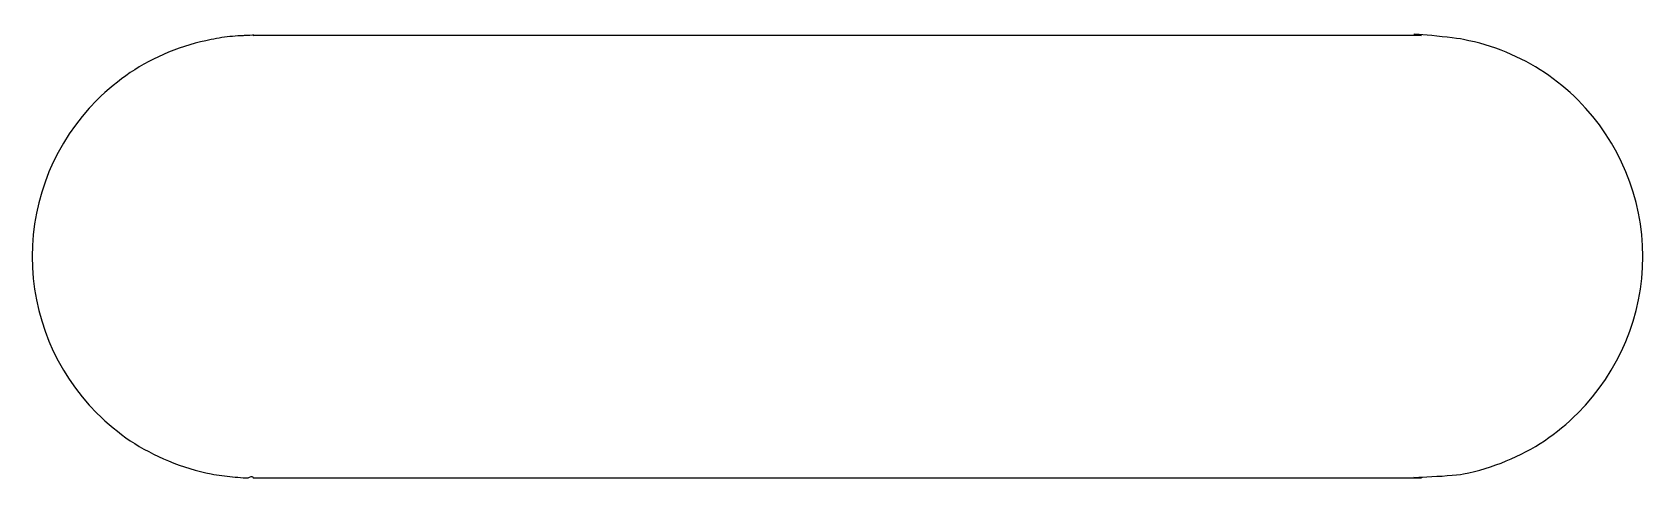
# Model space of a CAD drawing. Extents: x 0.01 to 1.39, y 0.01 to 0.39.
import ezdxf

# ---------------------------------------------------------------- set-up
doc = ezdxf.new("R2010")
doc.units = 0
doc.layers.add('Layer_1', color=7, linetype='CONTINUOUS')

msp = doc.modelspace()

# ---------------------------------------------------------------- linework, layer by layer
at = {"layer": 'Layer_1', "color": 7}
for points in [[(1.197647, 0.386813), (0.197756, 0.386773)], [(0.197756, 0.008681), (1.197647, 0.008681)]]:
    msp.add_lwpolyline(points, dxfattribs=at)
for points in [[(0.180122, 0.385986), (0.173886, 0.385395), (0.167915, 0.384608), (0.161947, 0.383269)], [(0.189075, 0.386576), (0.186088, 0.386576), (0.18311, 0.38638), (0.180122, 0.385986)], [(0.193415, 0.386773), (0.192057, 0.386773), (0.190429, 0.386576), (0.189075, 0.386576)], [(0.197756, 0.386773), (0.20047, 0.387561), (0.194769, 0.386773), (0.193415, 0.386773)], [(1.233454, 0.383289), (1.221789, 0.38573), (1.174047, 0.389529), (1.197647, 0.386813)], [(0.125326, 0.372423), (0.101726, 0.362659), (0.082194, 0.349366), (0.064019, 0.331462)], [(0.161947, 0.383269), (0.149468, 0.380828), (0.137262, 0.377305), (0.125326, 0.372423)], [(1.270075, 0.372443), (1.258412, 0.377324), (1.246204, 0.380848), (1.233454, 0.383289)], [(1.331653, 0.331482), (1.313478, 0.349395), (1.293676, 0.362677), (1.270075, 0.372443)], [(0.064019, 0.331462), (0.028483, 0.295927), (0.008681, 0.247911), (0.008681, 0.197726)], [(1.386992, 0.197746), (1.386992, 0.247931), (1.366918, 0.295944), (1.331653, 0.331482)], [(0.008681, 0.197726), (0.008681, 0.147543), (0.028483, 0.099529), (0.064019, 0.063992)], [(1.331382, 0.064011), (1.366918, 0.099277), (1.386992, 0.147563), (1.386992, 0.197746)], [(0.064019, 0.063992), (0.082195, 0.045822), (0.101726, 0.032797), (0.125326, 0.023031)], [(1.270075, 0.023051), (1.293676, 0.032815), (1.313478, 0.045836), (1.331382, 0.064011)], [(0.125326, 0.023031), (0.137263, 0.018149), (0.149469, 0.01435), (0.161947, 0.011909)], [(1.233454, 0.011929), (1.246204, 0.01437), (1.258411, 0.018169), (1.270075, 0.023051)], [(0.161947, 0.011909), (0.167911, 0.010925), (0.173882, 0.009941), (0.180122, 0.009468)], [(0.180122, 0.009468), (0.183108, 0.009271), (0.186086, 0.008878), (0.189075, 0.008681)], [(0.189075, 0.008681), (0.190433, 0.008681), (0.192061, 0.008681), (0.193415, 0.008681)], [(0.193415, 0.008681), (0.194773, 0.008681), (0.197756, 0.011397), (0.197756, 0.008681)], [(1.197647, 0.008681), (1.173776, 0.008681), (1.22179, 0.009665), (1.233454, 0.011929)]]:
    msp.add_open_spline(points, degree=3, dxfattribs=at)

doc.saveas('drawing.dxf')
